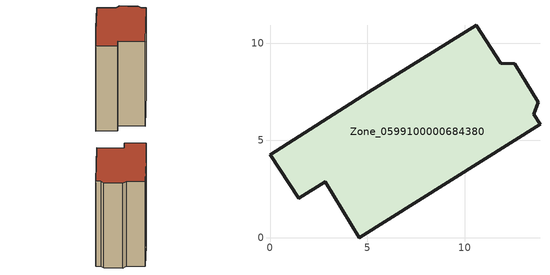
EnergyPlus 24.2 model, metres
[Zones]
Zone_0599100000684380
 floor ground (C_G): 13.88,5.82 4.58,0 2.84,2.87 1.47,2.01 0,4.25 5.05,7.47 10.6,10.91 11.87,8.96 12.59,8.94 13.78,6.97 13.54,6.34 z0
 wall outside (C_F): 13.54,6.34 13.78,6.97 12.59,8.94 11.87,8.96 10.6,10.91 5.05,7.47 0,4.25 1.47,2.01 2.84,2.87 4.58,0 13.88,5.82 13.54,6.34 z0:11.18
 roof outside (C_R): 4.58,0 13.88,5.82 13.54,6.34 13.78,6.97 12.59,8.94 11.87,8.96 10.6,10.91 5.05,7.47 0,4.25 1.47,2.01 2.84,2.87 z11.18
[BUILDING]
Pand.0599100000684380: North Axis=0; Terrain=City; Loads Convergence Tolerance Value=0.04; Temperature Convergence Tolerance Value=0.4; Solar Distribution=FullExterior; Maximum Number of Warmup Days=25; Minimum Number of Warmup Days=1
[Site:Location]
Rotterdam.The.Hague.AP_ZH_NLD Design_Conditions: Latitude=51.96; Longitude=4.45; Time Zone=1; Elevation=-4.5
[SITE:GROUNDTEMPERATURE:BUILDINGSURFACE]
18, 18, 18, 18, 18, 18, 18, 18, 18, 18, 18, 18
[MATERIAL] Thermal Absorptance=0.9; Solar Absorptance=0.7; Visible Absorptance=0.7
Name | Roughness | Thickness | Conductivity | Density | Specific Heat
G.TI.1946 | MediumSmooth | 0.15 | 1 | 540 | 1210
F.TI.1946 | Rough | 0.3 | 0.857143 | 1920 | 840
R.TI.1946 | MediumRough | 0.2 | 0.1 | 1500 | 1000
[CONSTRUCTION]
C_G: G.TI.1946
C_F: F.TI.1946
C_R: R.TI.1946
[ZONE]
Zone_0599100000684380: Type=1; Multiplier=1; Ceiling Height=Autocalculate; Volume=Autocalculate; Floor Area=autocalculate; Part of Total Floor Area=Yes
[ZONEINFILTRATION:DESIGNFLOWRATE]
Infil_Zone_0599100000684380: Zone or ZoneList or Space or SpaceList=Zone_0599100000684380; Schedule=AlwaysOn; Design Flow Rate Calculation Method=Flow/Area; Flow Rate per Floor Area=0.003; Constant Term Coefficient=1; Temperature Term Coefficient=0; Velocity Term Coefficient=0; Velocity Squared Term Coefficient=0
[HVACTEMPLATE:ZONE:IDEALLOADSAIRSYSTEM]
Zone_0599100000684380: Maximum Heating Supply Air Temperature=50; Minimum Cooling Supply Air Temperature=13; Maximum Heating Supply Air Humidity Ratio=0.0156; Minimum Cooling Supply Air Humidity Ratio=0.0077; Heating Limit=NoLimit; Cooling Limit=NoLimit; Dehumidification Control Type=ConstantSensibleHeatRatio; Cooling Sensible Heat Ratio=0.7; Dehumidification Setpoint=60; Humidification Control Type=None; Humidification Setpoint=30; Outdoor Air Method=None; Outdoor Air Flow Rate per Person=0.00944; Outdoor Air Flow Rate per Zone Floor Area=0; Outdoor Air Flow Rate per Zone=0; Demand Controlled Ventilation Type=None; Outdoor Air Economizer Type=NoEconomizer; Heat Recovery Type=None; Sensible Heat Recovery Effectiveness=0.7; Latent Heat Recovery Effectiveness=0.65
[ZONECONTROL:THERMOSTAT]
ThermostatControl_Zone_0599100000684380: Zone or ZoneList=Zone_0599100000684380; Control Type Schedule=DualSetpointControlType; Control 1=Thermostat_Zone_0599100000684380; Temperature Difference Between Cutout And Setpoint=0
[THERMOSTATSETPOINT:DUALSETPOINT]
Thermostat_Zone_0599100000684380: Heating Setpoint Temperature Schedule=HeatingSetpoint_Zone_0599100000684380; Cooling Setpoint Temperature Schedule=CoolingSetpoint_Zone_0599100000684380
[SCHEDULE:COMPACT]
HeatingSetpoint_Zone_0599100000684380: Through: 12/31, For: AllDays, Until: 24:00, 21
CoolingSetpoint_Zone_0599100000684380: Through: 12/31, For: AllDays, Until: 24:00, 24
DualSetpointControlType: Through: 12/31, For: AllDays, Until: 24:00, 4
AlwaysOn: Through: 12/31, For: AllDays, Until: 24:00, 1
